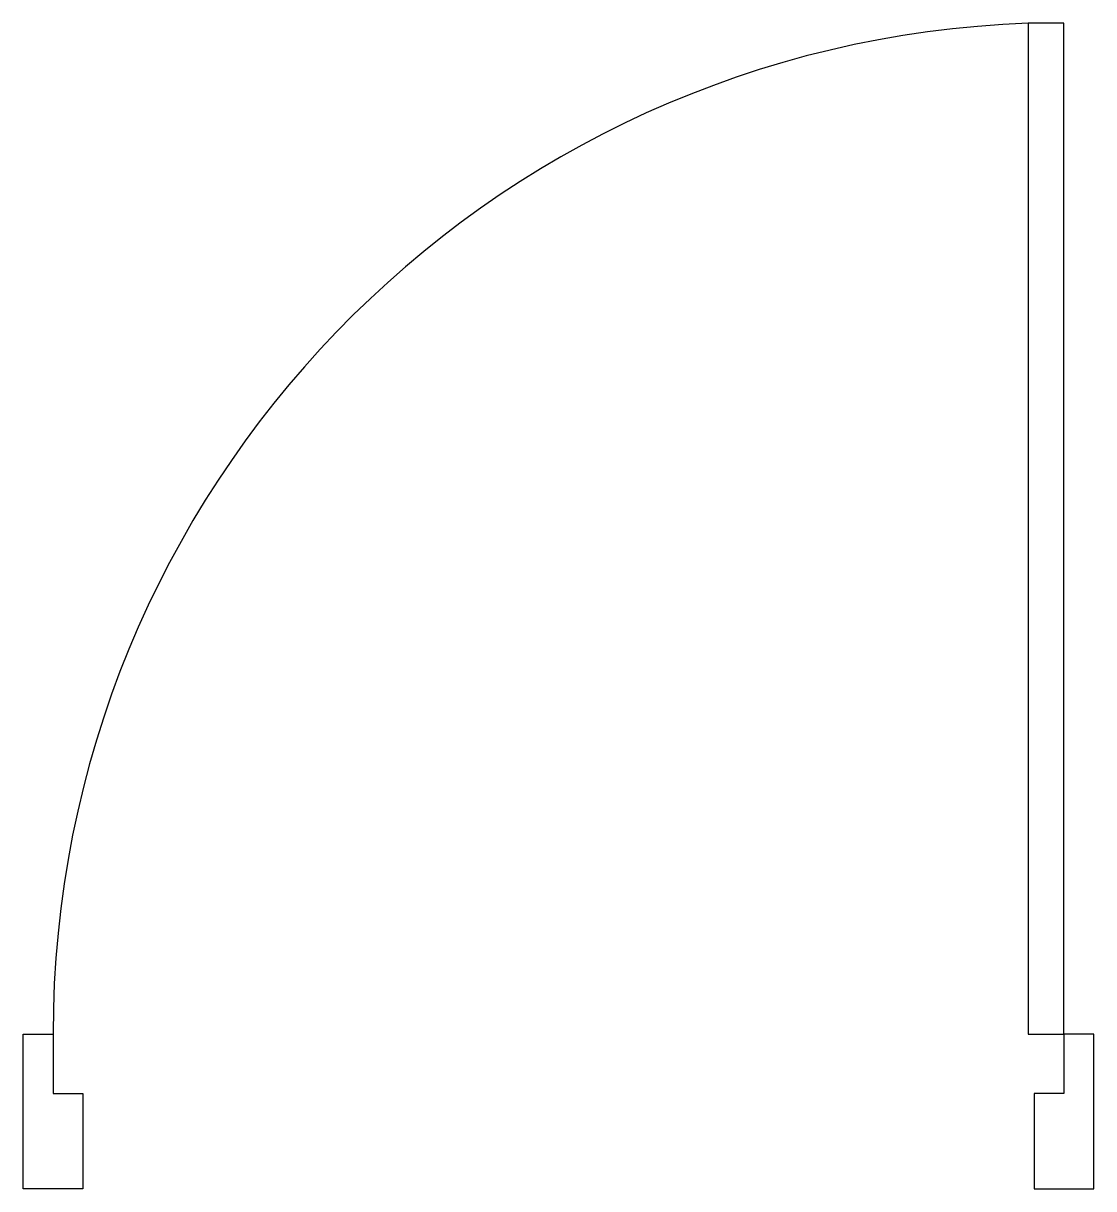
# Model space of a CAD drawing. Extents: x 5.08 to 5.98, y 6.55 to 7.53.
import ezdxf

# ---------------------------------------------------------------- set-up
doc = ezdxf.new("R2010")
doc.units = 0
doc.header["$MEASUREMENT"] = 0
doc.layers.get('0').update_dxf_attribs({"linetype": 'CONTINUOUS'})
doc.layers.add('GIRO', color=1, linetype='CONTINUOUS')

msp = doc.modelspace()

# ---------------------------------------------------------------- linework, layer by layer
for points in [[(5.955, 6.68), (5.955, 7.53), (5.925, 7.53), (5.925, 6.68)], [(5.08, 6.68), (5.105, 6.68), (5.105, 6.63), (5.13, 6.63), (5.13, 6.55), (5.08, 6.55)], [(5.98, 6.68), (5.955, 6.68), (5.955, 6.63), (5.93, 6.63), (5.93, 6.55), (5.98, 6.55)]]:
    msp.add_lwpolyline(points, close=True)
at = {"layer": 'GIRO'}
msp.add_arc((5.95555, 6.68), 0.85055, 92.05831, 180, dxfattribs=at)

doc.saveas('drawing.dxf')
